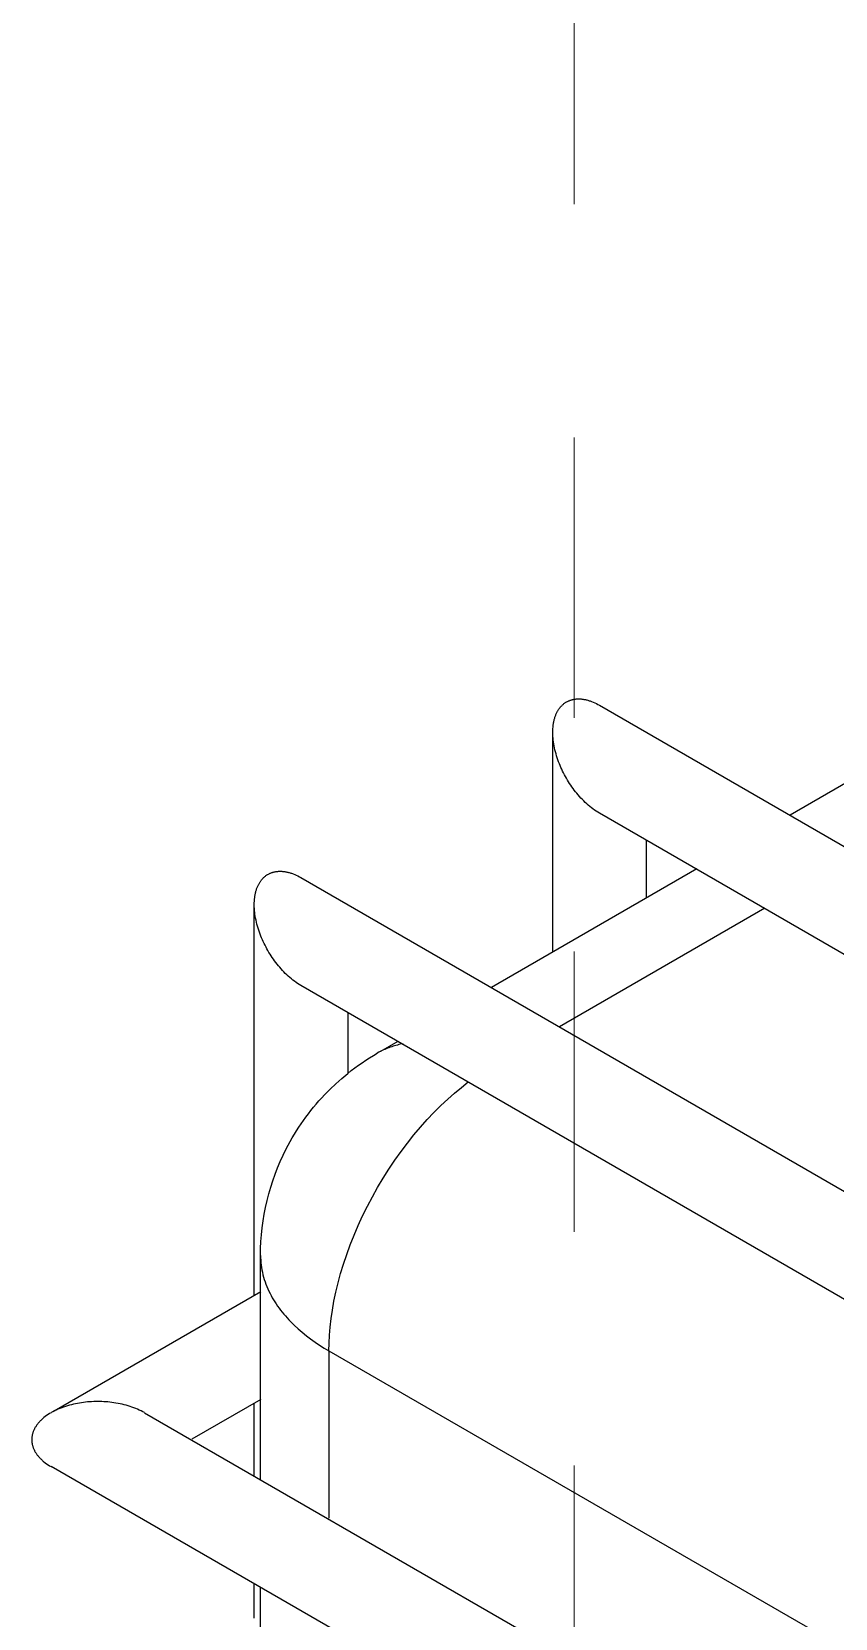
# Model space of a CAD drawing. Header units: millimetres. Extents: x 3.1 to 23.9, y 2.6 to 13.
# Drawn here: x 21.426 to 21.771, y 5.446 to 6.125 of the extents above; entities that cross this region are included whole.
import ezdxf

# ---------------------------------------------------------------- set-up
doc = ezdxf.new("R2010")
doc.units = ezdxf.units.MM
doc.linetypes.add('ACAD_ISO02W100', pattern=[15, 12, -3])
doc.layers.add('0.2', color=6, linetype='Continuous', lineweight=15)
doc.layers.add('0.3', color=4, linetype='Continuous', lineweight=20)

msp = doc.modelspace()

# ---------------------------------------------------------------- linework, layer by layer
at = {"layer": '0.2', "linetype": 'ACAD_ISO02W100', "ltscale": 0.01}
msp.add_line((21.65872, 7.27139), (21.65872, 3.4747), dxfattribs=at)
at = {"layer": '0.2', "lineweight": -3}
for points in [[(21.74045, 5.74988), (21.65247, 5.69909)], [(21.55373, 5.56043), (21.55379, 5.56371), (21.55396, 5.5671), (21.55425, 5.57059), (21.55466, 5.57419), (21.55521, 5.57789), (21.55589, 5.58168), (21.5567, 5.58555), (21.55765, 5.58949), (21.55873, 5.59349), (21.55996, 5.59755), (21.56133, 5.60164), (21.56284, 5.60577), (21.56448, 5.60991), (21.56625, 5.61405), (21.56816, 5.61819), (21.57019, 5.6223), (21.57234, 5.62637), (21.5746, 5.6304), (21.57697, 5.63436), (21.57944, 5.63825), (21.582, 5.64205), (21.58464, 5.64576), (21.58735, 5.64935), (21.59012, 5.65283), (21.59295, 5.65617), (21.59582, 5.65939), (21.59872, 5.66246), (21.60164, 5.66538), (21.60458, 5.66815), (21.60753, 5.67077), (21.61047, 5.67322), (21.61339, 5.67552)], [(21.52444, 5.6013), (21.52446, 5.60026), (21.5245, 5.59922), (21.52458, 5.59818), (21.52469, 5.59714), (21.52484, 5.5961), (21.52502, 5.59507), (21.52523, 5.59403), (21.52547, 5.593), (21.52574, 5.59198), (21.52604, 5.59096), (21.52638, 5.58995), (21.52674, 5.58894), (21.52714, 5.58793), (21.52756, 5.58693), (21.52802, 5.58594), (21.52851, 5.58496)], [(21.52851, 5.58496), (21.52898, 5.58405), (21.52949, 5.58314), (21.53002, 5.58224), (21.53057, 5.58135), (21.53115, 5.58047), (21.53174, 5.57959), (21.53237, 5.57873), (21.53301, 5.57787), (21.53368, 5.57702), (21.53436, 5.57618), (21.53507, 5.57535), (21.5358, 5.57453), (21.53654, 5.57372), (21.53731, 5.57292), (21.53809, 5.57213), (21.5389, 5.57135), (21.54055, 5.56983), (21.54228, 5.56834), (21.54406, 5.56691), (21.5459, 5.56552), (21.54779, 5.56417), (21.54973, 5.56288), (21.55171, 5.56163), (21.55373, 5.56043)], [(21.55373, 5.56043), (22.11942, 5.23383)], [(21.55373, 5.56043), (21.55373, 5.48884)]]:
    msp.add_lwpolyline(points, dxfattribs=at)
at = {"layer": '0.3', "lineweight": -3}
for points in [[(21.75129, 5.78996), (22.04301, 5.95838)], [(21.64959, 5.82526), (21.6496, 5.82602), (21.64963, 5.82678), (21.64969, 5.82752), (21.64977, 5.82827), (21.64987, 5.82897), (21.64993, 5.82932), (21.65, 5.82967), (21.65007, 5.83001), (21.65015, 5.83035), (21.65023, 5.83069), (21.65032, 5.83103), (21.65041, 5.83134), (21.65051, 5.83165), (21.65061, 5.83196), (21.65072, 5.83226), (21.65083, 5.83256), (21.65095, 5.83285), (21.65108, 5.83315), (21.65121, 5.83343), (21.65134, 5.8337), (21.65147, 5.83396), (21.65161, 5.83422), (21.65176, 5.83447), (21.65191, 5.83472), (21.65206, 5.83496), (21.65223, 5.8352), (21.65239, 5.83544), (21.65255, 5.83565), (21.65271, 5.83585), (21.65288, 5.83606), (21.65305, 5.83625), (21.65323, 5.83644), (21.65341, 5.83663), (21.6536, 5.83681), (21.65379, 5.83699), (21.65398, 5.83716), (21.65418, 5.83733), (21.65438, 5.83749), (21.65458, 5.83765), (21.65479, 5.8378), (21.65501, 5.83794), (21.65522, 5.83808), (21.65545, 5.83821)], [(21.65545, 5.83821), (21.65567, 5.83833), (21.6559, 5.83845), (21.65613, 5.83857), (21.65636, 5.83867), (21.6566, 5.83877), (21.65684, 5.83887), (21.65708, 5.83896), (21.65733, 5.83904), (21.65758, 5.83911), (21.65783, 5.83918), (21.65808, 5.83924), (21.65833, 5.8393), (21.65859, 5.83935), (21.65885, 5.83939), (21.65911, 5.83943), (21.65937, 5.83946), (21.65966, 5.83949), (21.65995, 5.83951), (21.66023, 5.83953), (21.66053, 5.83953), (21.66082, 5.83953), (21.66111, 5.83952), (21.6614, 5.83951), (21.6617, 5.83949), (21.66201, 5.83946), (21.66233, 5.83942), (21.66264, 5.83938), (21.66296, 5.83933), (21.66328, 5.83927), (21.66359, 5.83921), (21.66391, 5.83913), (21.66422, 5.83906), (21.66456, 5.83897), (21.6649, 5.83887), (21.66523, 5.83877), (21.66556, 5.83866), (21.6659, 5.83854), (21.66623, 5.83842), (21.66689, 5.83815), (21.66757, 5.83785), (21.66825, 5.83753), (21.66892, 5.83718), (21.66959, 5.83681)], [(21.66959, 5.83681), (22.41669, 5.40546)], [(21.64959, 5.73124), (21.64959, 5.82526)], [(21.65545, 5.80555), (21.65502, 5.8063), (21.6546, 5.80707), (21.6542, 5.80784), (21.65381, 5.80862), (21.65344, 5.8094), (21.65308, 5.8102), (21.65274, 5.81099), (21.65241, 5.81179), (21.65209, 5.81262), (21.65179, 5.81346), (21.6515, 5.8143), (21.65123, 5.81514), (21.65098, 5.81599), (21.65075, 5.81684), (21.65053, 5.8177), (21.65034, 5.81855), (21.65017, 5.8194), (21.65002, 5.82025), (21.64989, 5.82109), (21.64978, 5.82194), (21.6497, 5.82276), (21.64964, 5.82358), (21.6496, 5.8244), (21.64959, 5.82521)], [(21.66955, 5.79064), (21.66885, 5.79106), (21.66816, 5.7915), (21.66748, 5.79196), (21.66681, 5.79244), (21.66613, 5.79296), (21.66546, 5.7935), (21.6648, 5.79405), (21.66416, 5.79462), (21.66351, 5.79522), (21.66288, 5.79583), (21.66226, 5.79646), (21.66165, 5.7971), (21.66105, 5.79776), (21.66047, 5.79842), (21.6599, 5.7991), (21.65934, 5.7998), (21.65881, 5.80048), (21.65829, 5.80118), (21.65778, 5.80188), (21.65729, 5.8026), (21.65681, 5.80332), (21.65634, 5.80406), (21.65589, 5.8048), (21.65545, 5.80555)], [(22.37669, 5.38237), (21.66959, 5.79062)], [(21.68959, 5.77907), (21.68959, 5.75434)], [(21.62328, 5.71605), (21.71134, 5.7669)], [(21.52176, 5.75146), (21.52177, 5.75222), (21.52181, 5.75298), (21.52186, 5.75373), (21.52195, 5.75447), (21.52205, 5.75517), (21.52211, 5.75552), (21.52217, 5.75587), (21.52224, 5.75621), (21.52232, 5.75655), (21.5224, 5.75689), (21.52249, 5.75723), (21.52259, 5.75754), (21.52268, 5.75785), (21.52278, 5.75816), (21.52289, 5.75846), (21.52301, 5.75876), (21.52313, 5.75905), (21.52325, 5.75935), (21.52338, 5.75963), (21.52351, 5.7599), (21.52365, 5.76016), (21.52379, 5.76042), (21.52393, 5.76067), (21.52408, 5.76092), (21.52424, 5.76116), (21.5244, 5.7614), (21.52457, 5.76164), (21.52473, 5.76185), (21.52489, 5.76205), (21.52506, 5.76226), (21.52523, 5.76245), (21.52541, 5.76264), (21.52559, 5.76283), (21.52577, 5.76301), (21.52596, 5.76319), (21.52615, 5.76336), (21.52635, 5.76353), (21.52655, 5.76369), (21.52676, 5.76385), (21.52697, 5.764), (21.52718, 5.76414), (21.5274, 5.76428), (21.52762, 5.76441)], [(21.52762, 5.76441), (21.52784, 5.76453), (21.52807, 5.76465), (21.5283, 5.76477), (21.52854, 5.76487), (21.52877, 5.76497), (21.52901, 5.76507), (21.52926, 5.76516), (21.5295, 5.76524), (21.52975, 5.76531), (21.53, 5.76538), (21.53025, 5.76544), (21.53051, 5.7655), (21.53077, 5.76555), (21.53102, 5.76559), (21.53128, 5.76563), (21.53155, 5.76566), (21.53183, 5.76569), (21.53212, 5.76571), (21.53241, 5.76573), (21.5327, 5.76573), (21.53299, 5.76573), (21.53329, 5.76572), (21.53358, 5.76571), (21.53387, 5.76569), (21.53419, 5.76566), (21.5345, 5.76562), (21.53482, 5.76558), (21.53514, 5.76553), (21.53545, 5.76547), (21.53577, 5.76541), (21.53608, 5.76533), (21.5364, 5.76526), (21.53674, 5.76517), (21.53707, 5.76507), (21.53741, 5.76497), (21.53774, 5.76486), (21.53807, 5.76474), (21.53841, 5.76462), (21.53907, 5.76435), (21.53975, 5.76405), (21.54043, 5.76373), (21.5411, 5.76338), (21.54176, 5.76301)], [(21.54176, 5.76301), (22.28887, 5.33166)], [(21.52176, 5.58418), (21.52176, 5.75146)], [(21.52762, 5.73175), (21.52719, 5.7325), (21.52678, 5.73327), (21.52638, 5.73404), (21.52599, 5.73482), (21.52562, 5.7356), (21.52526, 5.7364), (21.52492, 5.73719), (21.52459, 5.73799), (21.52427, 5.73882), (21.52396, 5.73966), (21.52368, 5.7405), (21.52341, 5.74134), (21.52315, 5.74219), (21.52292, 5.74304), (21.52271, 5.7439), (21.52251, 5.74475), (21.52234, 5.7456), (21.52219, 5.74645), (21.52206, 5.74729), (21.52196, 5.74814), (21.52187, 5.74896), (21.52181, 5.74978), (21.52178, 5.7506), (21.52176, 5.75141)], [(21.54172, 5.71684), (21.54102, 5.71726), (21.54034, 5.7177), (21.53966, 5.71816), (21.53899, 5.71864), (21.53831, 5.71916), (21.53764, 5.7197), (21.53698, 5.72025), (21.53633, 5.72082), (21.53569, 5.72142), (21.53505, 5.72203), (21.53443, 5.72266), (21.53382, 5.7233), (21.53323, 5.72396), (21.53264, 5.72462), (21.53207, 5.72531), (21.53151, 5.726), (21.53098, 5.72668), (21.53047, 5.72738), (21.52996, 5.72808), (21.52947, 5.7288), (21.52898, 5.72952), (21.52852, 5.73026), (21.52806, 5.731), (21.52762, 5.73175)], [(22.24887, 5.30857), (21.54176, 5.71682)], [(21.56176, 5.70527), (21.56176, 5.67917)], [(21.57595, 5.68873), (21.58334, 5.69299)], [(21.52444, 5.60125), (21.52448, 5.60423), (21.52462, 5.60719), (21.52484, 5.61015), (21.52514, 5.6131), (21.52554, 5.61603), (21.52602, 5.61895), (21.52658, 5.62185), (21.52724, 5.62473), (21.52797, 5.62759), (21.52879, 5.63043), (21.5297, 5.63325), (21.53069, 5.63604), (21.53176, 5.6388), (21.53291, 5.64153), (21.53415, 5.64423), (21.53546, 5.64689), (21.53629, 5.64847), (21.53715, 5.65003), (21.53803, 5.65158), (21.53894, 5.65311), (21.53987, 5.65462), (21.54084, 5.65612), (21.54182, 5.6576), (21.54284, 5.65906), (21.54388, 5.6605), (21.54494, 5.66192), (21.54604, 5.66332), (21.54715, 5.66471), (21.54829, 5.66607), (21.54946, 5.66742), (21.55065, 5.66874), (21.55186, 5.67005), (21.55423, 5.67246), (21.55667, 5.67479), (21.55919, 5.67704), (21.56179, 5.6792), (21.5633, 5.68039), (21.56483, 5.68155), (21.56638, 5.68267), (21.56796, 5.68377), (21.56955, 5.68484), (21.57116, 5.68588), (21.57279, 5.68688), (21.57444, 5.68786)], [(21.57598, 5.68869), (21.57517, 5.68827), (21.57438, 5.68782)], [(21.58554, 5.6919), (21.58428, 5.69164), (21.58366, 5.6915), (21.58304, 5.69135), (21.58242, 5.69118), (21.58181, 5.69101), (21.58121, 5.69082), (21.5806, 5.69063), (21.58001, 5.69042), (21.57942, 5.69021), (21.57883, 5.68998), (21.57825, 5.68974), (21.57767, 5.68949), (21.5771, 5.68924), (21.57654, 5.68897), (21.57598, 5.68869)], [(21.52444, 5.50523), (21.52444, 5.60125)], [(21.436, 5.53466), (21.52459, 5.58581)], [(21.45473, 5.53871), (21.45386, 5.5387), (21.45299, 5.53868), (21.45212, 5.53864), (21.45126, 5.53859), (21.45039, 5.53852), (21.44953, 5.53843), (21.44867, 5.53833), (21.44781, 5.53822), (21.44693, 5.53808), (21.44605, 5.53792), (21.44518, 5.53775), (21.44432, 5.53757), (21.44346, 5.53736), (21.4426, 5.53713), (21.44176, 5.53689), (21.44092, 5.53663), (21.4401, 5.53636), (21.43929, 5.53606), (21.43849, 5.53575), (21.4377, 5.53542), (21.43695, 5.53508), (21.43621, 5.53472), (21.43549, 5.53435), (21.43478, 5.53395)], [(21.47469, 5.53395), (21.47398, 5.53435), (21.47326, 5.53472), (21.47252, 5.53508), (21.47176, 5.53542), (21.47098, 5.53575), (21.47018, 5.53606), (21.46937, 5.53636), (21.46855, 5.53663), (21.46771, 5.53689), (21.46686, 5.53713), (21.46601, 5.53736), (21.46515, 5.53757), (21.46428, 5.53775), (21.46341, 5.53792), (21.46254, 5.53808), (21.46166, 5.53822), (21.4608, 5.53833), (21.45994, 5.53843), (21.45908, 5.53852), (21.45821, 5.53859), (21.45734, 5.53864), (21.45647, 5.53868), (21.4556, 5.5387), (21.45473, 5.53871)], [(21.52458, 5.53961), (21.49502, 5.52255)], [(21.52176, 5.50678), (21.52176, 5.53799)], [(21.43473, 5.53393), (21.43408, 5.53354), (21.43344, 5.53313), (21.43282, 5.53271), (21.43222, 5.53227), (21.43166, 5.53183), (21.43139, 5.5316), (21.43112, 5.53137), (21.43086, 5.53114), (21.4306, 5.5309), (21.43035, 5.53066), (21.4301, 5.53041), (21.42988, 5.53018), (21.42966, 5.52994), (21.42944, 5.5297), (21.42924, 5.52945), (21.42903, 5.5292), (21.42884, 5.52895), (21.42865, 5.5287), (21.42847, 5.52844), (21.4283, 5.52819), (21.42814, 5.52795), (21.42799, 5.5277), (21.42784, 5.52744), (21.4277, 5.52719), (21.42757, 5.52693), (21.42744, 5.52667), (21.42732, 5.52641), (21.42722, 5.52617), (21.42712, 5.52592), (21.42703, 5.52568), (21.42695, 5.52543), (21.42687, 5.52518), (21.4268, 5.52493), (21.42673, 5.52468), (21.42667, 5.52443), (21.42662, 5.52417), (21.42657, 5.52392), (21.42654, 5.52367), (21.4265, 5.52341), (21.42648, 5.52315), (21.42646, 5.5229), (21.42645, 5.52264), (21.42645, 5.52238)], [(21.47473, 5.53393), (22.18184, 5.12568)], [(21.42645, 5.52238), (21.42645, 5.52213), (21.42646, 5.52187), (21.42648, 5.52161), (21.4265, 5.52136), (21.42654, 5.5211), (21.42657, 5.52085), (21.42662, 5.52059), (21.42667, 5.52034), (21.42673, 5.52009), (21.4268, 5.51983), (21.42687, 5.51958), (21.42695, 5.51933), (21.42703, 5.51909), (21.42712, 5.51884), (21.42722, 5.5186), (21.42732, 5.51835), (21.42744, 5.51809), (21.42757, 5.51783), (21.4277, 5.51758), (21.42784, 5.51732), (21.42799, 5.51707), (21.42814, 5.51682), (21.4283, 5.51657), (21.42847, 5.51633), (21.42865, 5.51607), (21.42884, 5.51581), (21.42903, 5.51556), (21.42924, 5.51531), (21.42944, 5.51507), (21.42966, 5.51483), (21.42988, 5.51459), (21.4301, 5.51435), (21.43035, 5.51411), (21.4306, 5.51387), (21.43086, 5.51363), (21.43112, 5.51339), (21.43139, 5.51316), (21.43166, 5.51294), (21.43222, 5.5125), (21.43282, 5.51206), (21.43344, 5.51163), (21.43408, 5.51123), (21.43473, 5.51084)], [(22.18184, 5.07949), (21.43473, 5.51084)], [(21.52176, 5.44593), (21.52176, 5.46059)], [(21.52444, 5.36698), (21.52444, 5.45904)]]:
    msp.add_lwpolyline(points, dxfattribs=at)

doc.saveas('drawing.dxf')
